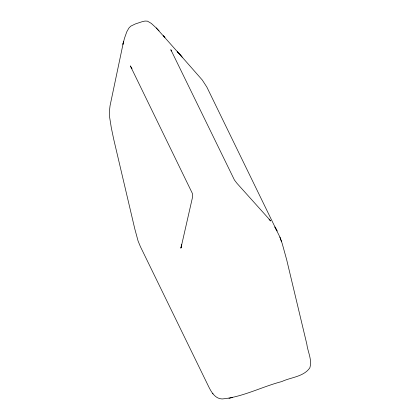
<?xml version="1.0" encoding="UTF-8"?>
<svg xmlns="http://www.w3.org/2000/svg" width="420" height="420" viewBox="0 0 420 420"><rect width="100%" height="100%" fill="white"/><g stroke="black" fill="none" stroke-linecap="round" stroke-linejoin="round"><path stroke-width="0.63" d="M181.76 244.555L181.104 247.375L192.386 197.841L192.67 195.426L192.386 193.452L130.331 65.888L132.022 68.749M181.503 245.669L180.831 248.178L181.687 246.031M123.659 41.281L122.918 44.336L124.498 38.236L126.782 31.799L128.845 28.124L130.646 26.229L135.382 23.935L142.086 21.719L144.984 21.053L147.462 21.152L151.268 23.378L156.245 27.935L182.212 57.151M123.38 42.42L110.045 105.782L109.316 112.14L109.52 116.529L111.316 127.822L113.736 139.351L134.762 228.748L138.065 240.954L140.39 246.598L208.063 385.423C210.908 391.298 214.662 398.685 222.128 398.958C242.786 397.094 261.849 386.726 281.794 381.56C290.929 377.244 303.655 376.845 309.829 367.857C312.359 360.024 307.76 351.897 306.826 344.143L286.697 259.828L282.193 243.521L279.904 237.111L206.85 87.066L202.267 79.999L177.266 51.55L181.13 55.934M228.963 398.349L232.365 397.514M269.052 219.581L270.79 220.978L236.969 183.325L234.423 179.981L170.819 49.691L171.355 51.02M159.07 30.886L156.245 27.935M164.084 36.44L163.469 35.768L164.997 37.469M212.578 393.283L213.019 393.918M281.453 241.385L279.904 237.111M276.365 229.614L274.89 226.958L277.069 230.958L276.365 229.614"/></g></svg>
